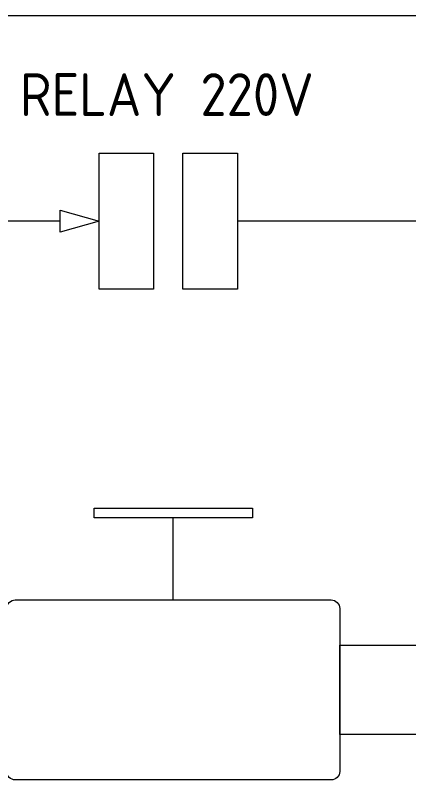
# Model space of a CAD drawing. Header units: millimetres. Extents: x 52029 to 181395, y -167683 to -9934.
# Drawn here: x 72728 to 75027, y -14434 to -9934 of the extents above; entities that cross this region are included whole.
import ezdxf
from ezdxf.enums import TextEntityAlignment as Align

# ---------------------------------------------------------------- set-up
doc = ezdxf.new("R2010")
doc.units = ezdxf.units.MM
doc.header["$LTSCALE"] = 3
doc.layers.add('FUR', color=8, linetype='Continuous', lineweight=5)
doc.styles.add('style1', font='isocp.shx', dxfattribs={"height": 1})

msp = doc.modelspace()

# ---------------------------------------------------------------- linework, layer by layer
at = {"layer": 'FUR', "color": 3}
for p, q in [((72989.7, -11135.9), (61197.1, -11135.9)), ((80777.2, -11135.9), (74026, -11135.9))]:
    msp.add_line(p, q, dxfattribs=at)
at = {"layer": 'FUR', "color": 7}
msp.add_line((73651, -13348.7), (73651, -12869.4), dxfattribs=at)
for points in [[(86988.1, -34466.8), (52028.6, -34466.8), (52028.6, -9933.8), (86988.1, -9933.8)], [(73218.2, -10738.6), (73536.5, -10738.6), (73536.5, -11533.3), (73218.2, -11533.3)], [(73707.8, -10738.6), (74026, -10738.6), (74026, -11533.3), (73707.8, -11533.3)], [(72989.7, -11070.8), (73218.2, -11135.9), (72989.7, -11201)], [(73188.2, -12812.3), (74113.9, -12812.3), (74113.9, -12869.4), (73188.2, -12869.4)]]:
    msp.add_lwpolyline(points, close=True, dxfattribs=at)
for points in [[(72727.8, -13348.7), (74574.2, -13348.7, -0.414214), (74624.2, -13398.7), (74624.2, -14350.8, -0.414214), (74574.2, -14400.8), (72727.8, -14400.8, -0.414214), (72677.8, -14350.8), (72677.8, -13398.7, -0.414214)], [(74624.2, -13613.9), (75096.6, -13613.9, -0.414214), (75146.6, -13663.9), (75146.6, -14085.6, -0.414214), (75096.6, -14135.6), (74624.2, -14135.6)]]:
    msp.add_lwpolyline(points, format="xyb", close=True, dxfattribs=at)

# ---------------------------------------------------------------- texts
at = {"layer": 'FUR', "color": 7, "style": 'style1'}
msp.add_text('RELAY 220V', height=250, dxfattribs=at).set_placement((73613.6, -10521.3), align=Align.CENTER)

doc.saveas('drawing.dxf')
